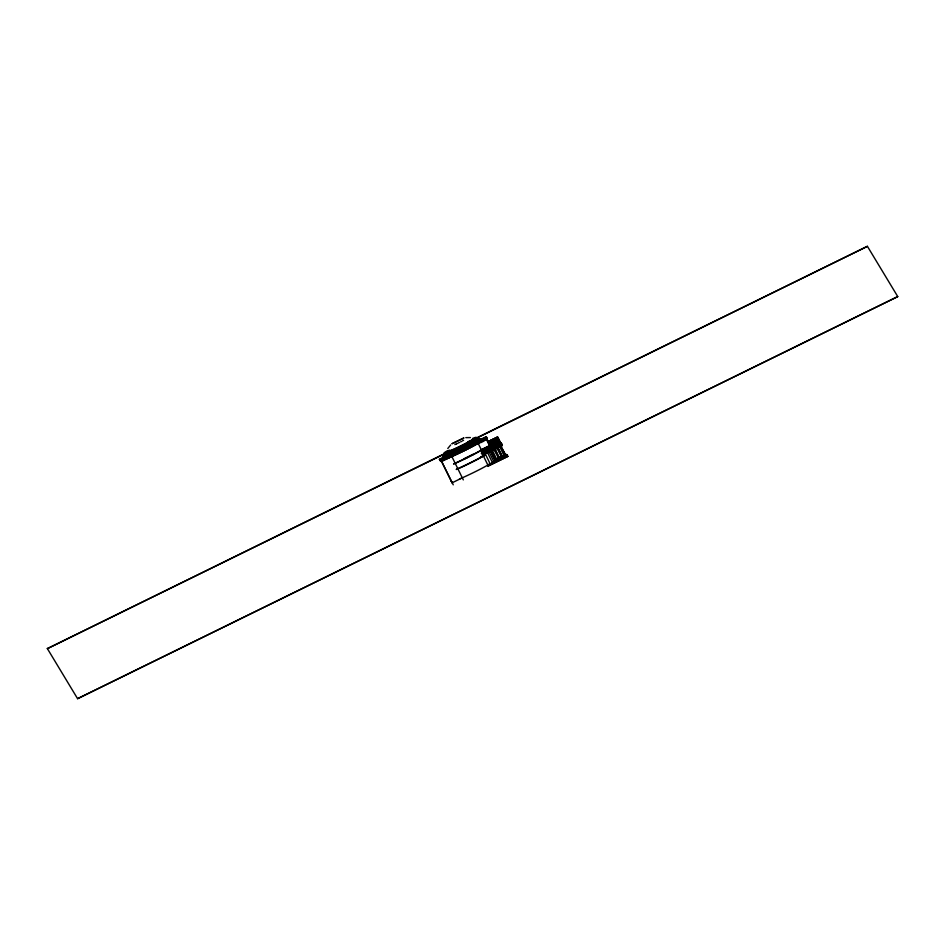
<?xml version="1.0" encoding="UTF-8"?>
<svg xmlns="http://www.w3.org/2000/svg" width="945" height="945" viewBox="0 0 945 945"><rect width="100%" height="100%" fill="white"/><g stroke="black" fill="none" stroke-linecap="round" stroke-linejoin="round"><path stroke-width="1.42" d="M479.93 439.72L486.214 436.637L486.155 437.665L479.611 440.866M439.401 459.258L441.362 461.68L452.312 456.305L452.395 455.325L440.535 461.136L439.401 459.258L444.67 456.671M476.941 442.874C479.458 444.162 486.108 440.405 487.053 438.031L486.214 436.637M447.776 448.497L450.67 444.977M493.633 449.513L494.318 449.395M494.956 448.615C491.707 451.344 496.349 448.391 494.471 449.596M496.515 447.741L496.916 448.45L498.322 447.765L497.98 447.127M500.519 444.93L501.039 445.65M497.294 447.93L498.098 447.493L497.212 447.871M496.905 448.343L498.18 447.741L497.483 448.024M499.881 446.666L501.263 445.969L499.799 446.583M499.988 446.831L501.405 446.253L500.637 446.3M499.161 457.522L497.731 458.089L498.133 458.797L499.551 458.112M501.96 455.714L500.791 456.281L501.972 455.691M499.161 457.829L497.92 458.455M498.086 458.727L499.456 458.03L498.263 458.656M502.185 456.293L501.015 456.907L502.575 456.624L501.748 457.014L502.457 456.565L497.436 446.702M502.161 456.057L500.767 456.612L501.157 457.321L502.279 456.73M498.523 459.223L499.94 458.703L498.523 459.258L499.61 458.75L494.412 448.19M499.657 458.384C500.944 458.656 498.18 460.298 498.31 459.046M505.658 455.218L504.11 455.289M505.244 454.545L503.839 455.1L504.76 456.683L503.839 455.1M501.441 457.51C503.933 455.974 501.358 458.868 502.882 457.534L497.767 447.174L496.916 447.611M500.472 446.276C510.489 461.68 501.996 453.08 505.362 454.71M499.929 459.022L498.972 459.424M502.917 457.132L501.429 457.77L502.409 457.38M504.299 455.738C506.083 454.285 504.358 456.907 505.28 454.71M502.953 457.545L501.641 458.112M505.563 455.313L504.606 456.435M504.724 456.411L499.74 446.028M505.646 456.234L504.831 456.589L505.622 456.175M496.609 447.8L497.224 447.528L496.68 447.812M498.228 458.727L498.877 458.349M501.015 456.872L501.571 456.648M505.102 454.911C502.811 456.435 505.835 453.836 504.665 454.994M505.811 455.644C503.52 455.892 505.599 455.147 504.665 455.065M502.043 457.569L502.634 457.262M504.406 455.915L505.658 455.431M504.429 455.868L505.717 455.478L505.244 454.947M501.748 458.089L502.846 457.616M505.599 455.242L504.925 456.128M504.831 456.589L505.634 456.258L504.937 456.577L500.059 446.548L500.602 446.3M493.822 449.596L494.991 448.981L499.834 459.046L498.83 459.565L499.574 459.128M494.589 449.265L493.975 449.82M496.869 448.06L497.826 447.67M504.217 455.525L505.256 455.017M499.527 458.774L498.665 459.14L499.645 458.668M505.339 456.388L504.654 455.974M463.582 440.24L462.459 440.89M499.149 457.77L497.991 458.526M498.995 458.975L499.078 459.022M502.019 457.947L496.243 446.831M498.594 457.841L498.027 458.372L499.125 457.853M505.705 455.762L504.973 455.584M501.263 457.238L501.984 456.766M499.137 459.364L499.645 459.175M504.606 455.833L504.854 455.277M467.385 442.449L467.669 442.295A13.513 0.803 -26.1 0 0 472.405 439.307M467.326 442.484L467.22 442.543A13.714 0.815 -26.1 0 1 447.918 451.391A13.395 0.791 -26.1 0 1 447.835 451.167A13.714 0.815 -26.1 0 1 449.147 450.186M461.526 441.398L460.747 441.799M505.469 455.797L505.055 456.01M500.637 446.926L501.464 446.583L500.885 446.808M498.263 457.545L498.948 457.179L498.322 457.522M504.583 454.675C504.618 454.202 504.37 454.628 505.02 454.817M494.046 449.914L498.653 458.396M498.865 458.738L499.102 458.62M494.601 449.891L495.369 449.572L494.778 449.796M501.417 456.352L501.606 456.27M459.648 442.354L458.797 442.78M444.847 453.765L47.356 648.648L444.741 453.541M476.54 437.948L867.404 246.314L897.75 296.588L77.596 698.686L47.25 648.412M476.646 438.173L867.404 246.314M445.012 457.238L440.252 459.849L445.119 457.463M479.505 440.642L486.037 437.44L486.958 439M476.989 442.957L487.053 438.031M443.288 459.506L447.517 457.439M477.697 443.264L486.852 438.775M440.535 461.136L452.206 456.081M487.844 441.787L491.483 448.462L488.069 441.681M488.364 442.059L487.301 439.827L491.932 448.237L488.305 441.563L497.566 437.074L500.2 442.603L497.542 437.039L500.98 443.748M488.778 441.386L492.38 448.013L488.99 441.268M489.226 441.173L492.829 447.8L489.439 441.055M489.675 440.949L493.29 447.576L489.876 440.795M493.503 447.658L490.325 440.571L493.514 447.469M490.573 440.512L494.188 447.127L490.786 440.346M491.034 440.287L494.637 446.914L491.246 440.169M491.683 439.909L495.085 446.69L491.483 440.063M491.908 439.803L495.31 446.583L492.156 439.72M492.357 439.579L495.995 446.253L492.581 439.472M492.829 439.401L496.444 446.028L493.054 439.283M493.278 439.177L496.893 445.804L493.491 439.023M493.739 438.964L497.342 445.579L493.952 438.834M494.188 438.74L497.791 445.367L494.389 438.586M494.637 438.515L498.251 445.142L494.861 438.397M495.085 438.291L498.7 444.918L495.286 438.137M495.534 438.078L499.149 444.705L495.747 437.925M495.995 437.854L499.598 444.481L496.196 437.7M496.657 437.511L500.118 444.41M496.893 437.417L500.507 444.032L497.117 437.299M488.175 442.851L498.027 438.019M482.009 449.3L490.077 445.343M481.194 450.044L490.219 445.627L481.454 450.151M482.174 449.513L483.816 452.218L482.505 449.607M483.982 448.627L485.624 451.332M484.88 448.19L486.521 450.895M485.789 447.741L487.419 450.446M481.3 453.446L500.85 443.618L501.819 445.13L482.871 454.415L501.819 445.13M501.098 444.244L482.611 453.305L483.356 454.817L501.842 445.756L500.283 442.898L501.842 445.756M501.878 444.103L482.021 453.824L501.878 444.103L501.015 442.673M493.68 449.596L495.168 448.958M495.475 459.518L505.918 454.391L506.851 455.974L487.821 464.987L481.584 452.253L490.786 447.741L490.431 447.044L489.026 447.729L495.404 460.817M500.897 456.896L502.433 456.34M504.028 455.466L505.504 454.84M495.593 459.742L506.248 454.498L507.193 456.104L488.246 465.389M496.349 459.613L506.579 454.604L507.536 456.222L488.14 465.731M493.822 461.113L506.91 454.699L507.878 456.352L488.033 466.086L507.878 456.352M493.94 461.337L506.91 454.699M493.349 461.715L495.735 460.534M462.294 477.816L452.23 482.753L451.155 480.97M497.495 448.119L496.916 448.45M501.5 457.522L502.693 456.896M457.935 443.193L456.293 443.961M456.033 444.067L454.852 444.587M502.031 457.994L501.346 457.569M505.988 456.01L500.933 445.898M465.814 437.641L470.421 437.57M498.074 447.339L496.775 448.166M489.569 445.402L488.896 444.02L489.238 444.705M496.751 460.061L491.624 449.607M496.976 460.392L485.824 437.842L487.632 441.528M476.256 441.74L476.729 442.532M496.42 437.582L500.047 444.256M488.967 444.563L491.034 448.674L488.73 444.67M489.274 448.485L495.511 461.219M488.14 446.843L489.675 449.347M487.915 446.95L489.002 449.678M486.687 447.304L488.329 450.009M486.462 447.41L487.88 450.222L486.238 447.528M486.013 447.635L487.325 450.245M486.202 449.879L492.475 462.707M484.655 448.296L486.073 451.108L484.431 448.402M484.206 448.521L485.517 451.131M483.875 451.025L490.16 463.841M482.848 449.182L484.265 451.993L482.623 449.288M482.399 449.407L483.722 452.017M481.95 449.619L483.367 452.442L481.726 449.737M481.501 449.844L482.812 452.454M481.69 452.466L482.009 453.104L481.537 452.702M497.661 437.275L500.956 443.819M897.75 296.588L77.596 698.686M493.491 449.229L493.892 449.938M487.738 449.135L494.022 461.951M478.135 443.299L482.34 451.887M451.828 456.459L463.31 479.895M453.246 484.82L440.701 459.613L452.171 483.037M497.094 437.252L498.901 441.067M489.156 464.279A21.357 1.264 -26.1 0 1 459.471 479.009M479.351 441.22A21.357 1.264 -26.1 0 1 474.839 445.166A21.357 1.264 -26.1 0 1 450.647 457.002M447.8 458.195A21.357 1.264 -26.1 0 1 447.363 456.624M485.139 455.136A21.853 1.299 -26.1 0 1 456.423 469.511M485.033 454.911A21.853 1.299 -26.1 0 1 456.305 469.287M482.151 456.529A18.664 1.11 -26.1 0 1 480.651 457.404M482.647 455.927A18.522 1.099 -26.1 0 1 480.532 457.167M483.427 449.029A21.853 1.299 -26.1 0 1 453.73 464.019M483.32 448.804A21.853 1.299 -26.1 0 1 453.612 463.794M473.221 454.474A18.664 1.11 -26.1 0 1 471.413 455.407M467.385 457.439A18.664 1.11 -26.1 0 1 463.393 459.376M472.783 454.403A18.522 1.099 -26.1 0 1 463.747 458.916M479.765 440.016A22.361 1.323 -26.1 0 1 474.508 444.445A22.361 1.323 -26.1 0 1 448.651 456.99A22.361 1.323 -26.1 0 1 445.083 456.848M454.084 454.344A19.231 1.146 -26.1 0 1 452.419 455.088M463.404 449.938A19.337 1.146 -26.1 0 1 460.711 451.249M476.93 442.744A18.983 1.122 -26.1 0 1 474.638 444.079M469.322 446.95A18.983 1.122 -26.1 0 1 466.688 448.308M475.737 441.917A18.983 1.122 -26.1 0 1 476.812 441.504M447.375 457.167A18.782 1.11 -26.1 0 1 445.567 457.746M445.485 457.108A18.782 1.11 -26.1 0 1 445.733 456.931M446.028 458.786A18.782 1.11 -26.1 0 1 447.54 457.734M472.972 439.354A18.085 1.075 -26.1 0 1 471.012 442A18.085 1.075 -26.1 0 1 448.107 453.021A18.085 1.075 -26.1 0 1 450.08 450.375M472.535 438.456A18.085 1.075 -26.1 0 1 471.401 440.63A18.085 1.075 -26.1 0 1 449.229 451.474A18.085 1.075 -26.1 0 1 447.304 450.789M472.866 439.779A14.966 0.886 -26.1 0 1 470.433 442.024A14.966 0.886 -26.1 0 1 456.246 449.218M452.1 451.072A14.966 0.886 -26.1 0 1 450.21 450.6M468.165 441.658A14.966 0.886 -26.1 0 1 470.031 440.866M473.539 439.614A18.593 1.099 -26.1 0 1 471.957 442.095A18.593 1.099 -26.1 0 1 448.757 453.352A18.593 1.099 -26.1 0 1 448.745 451.651M473.315 439.165A18.593 1.099 -26.1 0 1 471.295 441.882A18.593 1.099 -26.1 0 1 447.765 453.21A18.593 1.099 -26.1 0 1 449.785 450.493M450.505 452.336A15.321 0.91 -26.1 0 1 448.32 453.187M447.103 453.068A15.321 0.91 -26.1 0 1 449.879 451.308A15.711 0.933 -26.1 0 1 450.222 451.072M466.369 444.835A15.711 0.933 -26.1 0 1 460.569 447.753M473.941 439.862A15.274 0.91 -26.1 0 1 474.721 439.897M479.753 441.02A21.853 1.299 -26.1 0 1 474.071 445.627A21.853 1.299 -26.1 0 1 448.367 458.006A21.853 1.299 -26.1 0 1 447.009 456.778M479.635 440.795A21.853 1.299 -26.1 0 1 462.707 451.178A21.853 1.299 -26.1 0 1 444.764 457.853M476.859 443.737A18.664 1.11 -26.1 0 1 475.63 444.469M453.635 455.49A18.664 1.11 -26.1 0 1 452.714 455.892M447.292 458.053A18.664 1.11 -26.1 0 1 447.387 456.943A18.179 1.075 -26.1 0 1 446.087 456.884M476.245 442.709A18.664 1.11 -26.1 0 1 476.977 442.437M474.957 444.552A18.522 1.099 -26.1 0 0 476.599 443.583A16.325 0.969 -26.1 0 1 474.898 444.646M454.332 454.888A18.522 1.099 -26.1 0 1 451.757 456.022M447.328 457.758A18.522 1.099 -26.1 0 1 446.879 457.002M475.973 442.555A18.522 1.099 -26.1 0 1 476.717 442.284M474.827 443.866A18.179 1.075 -26.1 0 0 475.122 443.701A17.825 1.063 -26.1 0 0 476.575 442.815M469.157 446.973A18.179 1.075 -26.1 0 1 460.522 451.297M453.659 454.474A18.179 1.075 -26.1 0 1 452.206 455.112M475.264 442.213A17.825 1.063 -26.1 0 1 476.705 441.681M479.788 440.157A21.357 1.264 -26.1 0 1 461.467 451.048A21.357 1.264 -26.1 0 1 444.894 457.108M476.315 440.37A21.357 1.264 -26.1 0 1 475.89 442.437A21.357 1.264 -26.1 0 1 450.871 454.864A21.357 1.264 -26.1 0 1 444.445 456.199M468.897 445.922A17.459 1.039 -26.1 0 1 459.742 450.505M452.183 453.978A17.459 1.039 -26.1 0 1 450.033 454.888M474.839 441.386A17.14 1.016 -26.1 0 1 474.662 442.721M474.496 441.197A20.601 1.217 -26.1 0 1 476.587 441.953A20.601 1.217 -26.1 0 1 452.856 453.931A20.601 1.217 -26.1 0 1 444.315 456.411M474.272 440.748A20.601 1.217 -26.1 0 1 475.985 441.728A20.601 1.217 -26.1 0 1 451.556 453.954A20.601 1.217 -26.1 0 1 444.835 455.478M466.877 446.371A17.14 1.016 -26.1 0 1 459.376 450.092M452.242 453.364A17.14 1.016 -26.1 0 1 450.387 454.143M448.072 453.954A16.738 0.992 -26.1 0 1 448.828 453.494M474.638 440.984A16.726 0.992 -26.1 0 1 475.134 441.799M468.035 445.768A17.069 1.016 -26.1 0 1 467.196 446.205M475.24 440.394A20.093 1.193 -26.1 0 1 475.229 442.106A20.093 1.193 -26.1 0 1 452.301 453.588A20.093 1.193 -26.1 0 1 444.516 455.773M475.016 439.945A20.093 1.193 -26.1 0 1 475.004 441.658A20.093 1.193 -26.1 0 1 452.076 453.139A20.093 1.193 -26.1 0 1 444.304 455.313M451.403 453.139A16.537 0.98 -26.1 0 1 450.718 453.423A16.313 0.969 -26.1 0 1 448.875 454.167M450.328 452.076A16.537 0.98 -26.1 0 0 450.009 452.265A16.313 0.969 -26.1 0 0 448.332 453.269M474.756 440.464A16.443 0.98 -26.1 0 1 474.768 441.374M466.287 446.075A16.762 0.992 -26.1 0 1 461.384 448.532M474.673 440.134A19.597 1.158 -26.1 0 1 474.662 441.811A19.597 1.158 -26.1 0 1 452.312 452.998A19.597 1.158 -26.1 0 1 444.717 455.124M474.449 439.685A19.597 1.158 -26.1 0 1 474.449 441.362A19.597 1.158 -26.1 0 1 452.088 452.549A19.597 1.158 -26.1 0 1 444.504 454.675M450.103 453.092A15.935 0.945 -26.1 0 1 448.426 453.742M447.658 453.151A15.935 0.945 -26.1 0 1 450.399 451.521M474.862 440.004A16.03 0.945 -26.1 0 1 474.969 440.559M466.086 445.591A16.03 0.945 -26.1 0 1 461.892 447.694A16.325 0.969 -26.1 0 1 460.723 448.261M474.106 439.874A19.089 1.134 -26.1 0 1 464.716 446.501A19.089 1.134 -26.1 0 1 444.41 454.852M472.677 439.921A19.089 1.134 -26.1 0 1 473.504 441.268A19.089 1.134 -26.1 0 1 449.737 452.986A19.089 1.134 -26.1 0 1 447.257 452.454M454.663 454.852A16.325 0.969 -26.1 0 1 452.289 455.868M474.603 443.607A16.325 0.969 -26.1 0 1 476.847 442.898M452.123 443.666L463.759 438.019L452.123 443.666M497.141 448.674L498.393 448.095L497.164 448.651M500.106 446.997L500.838 446.607L500.165 446.961M506.177 455.998L505.244 454.415L506.177 455.998"/></g></svg>
